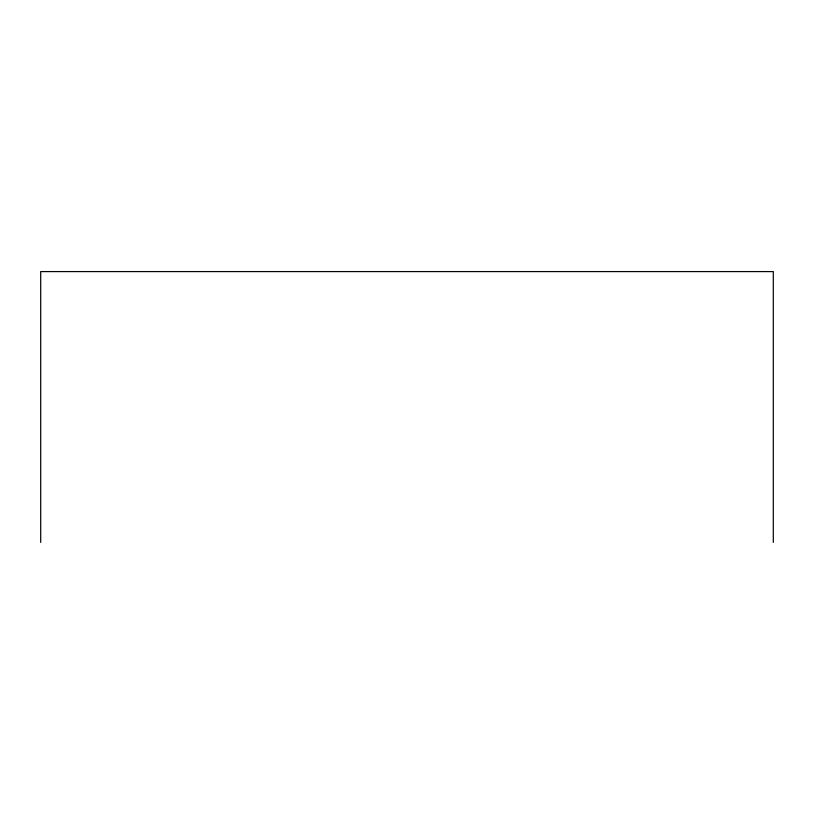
<?xml version="1.0" encoding="UTF-8"?>
<svg xmlns="http://www.w3.org/2000/svg" width="814" height="814" viewBox="0 0 814 814"><rect width="100%" height="100%" fill="white"/><g stroke="black" fill="none" stroke-linecap="round" stroke-linejoin="round"><path stroke-width="1.22" d="M773.3 542.409L773.3 271.591L40.7 271.591L40.7 542.409"/></g></svg>
